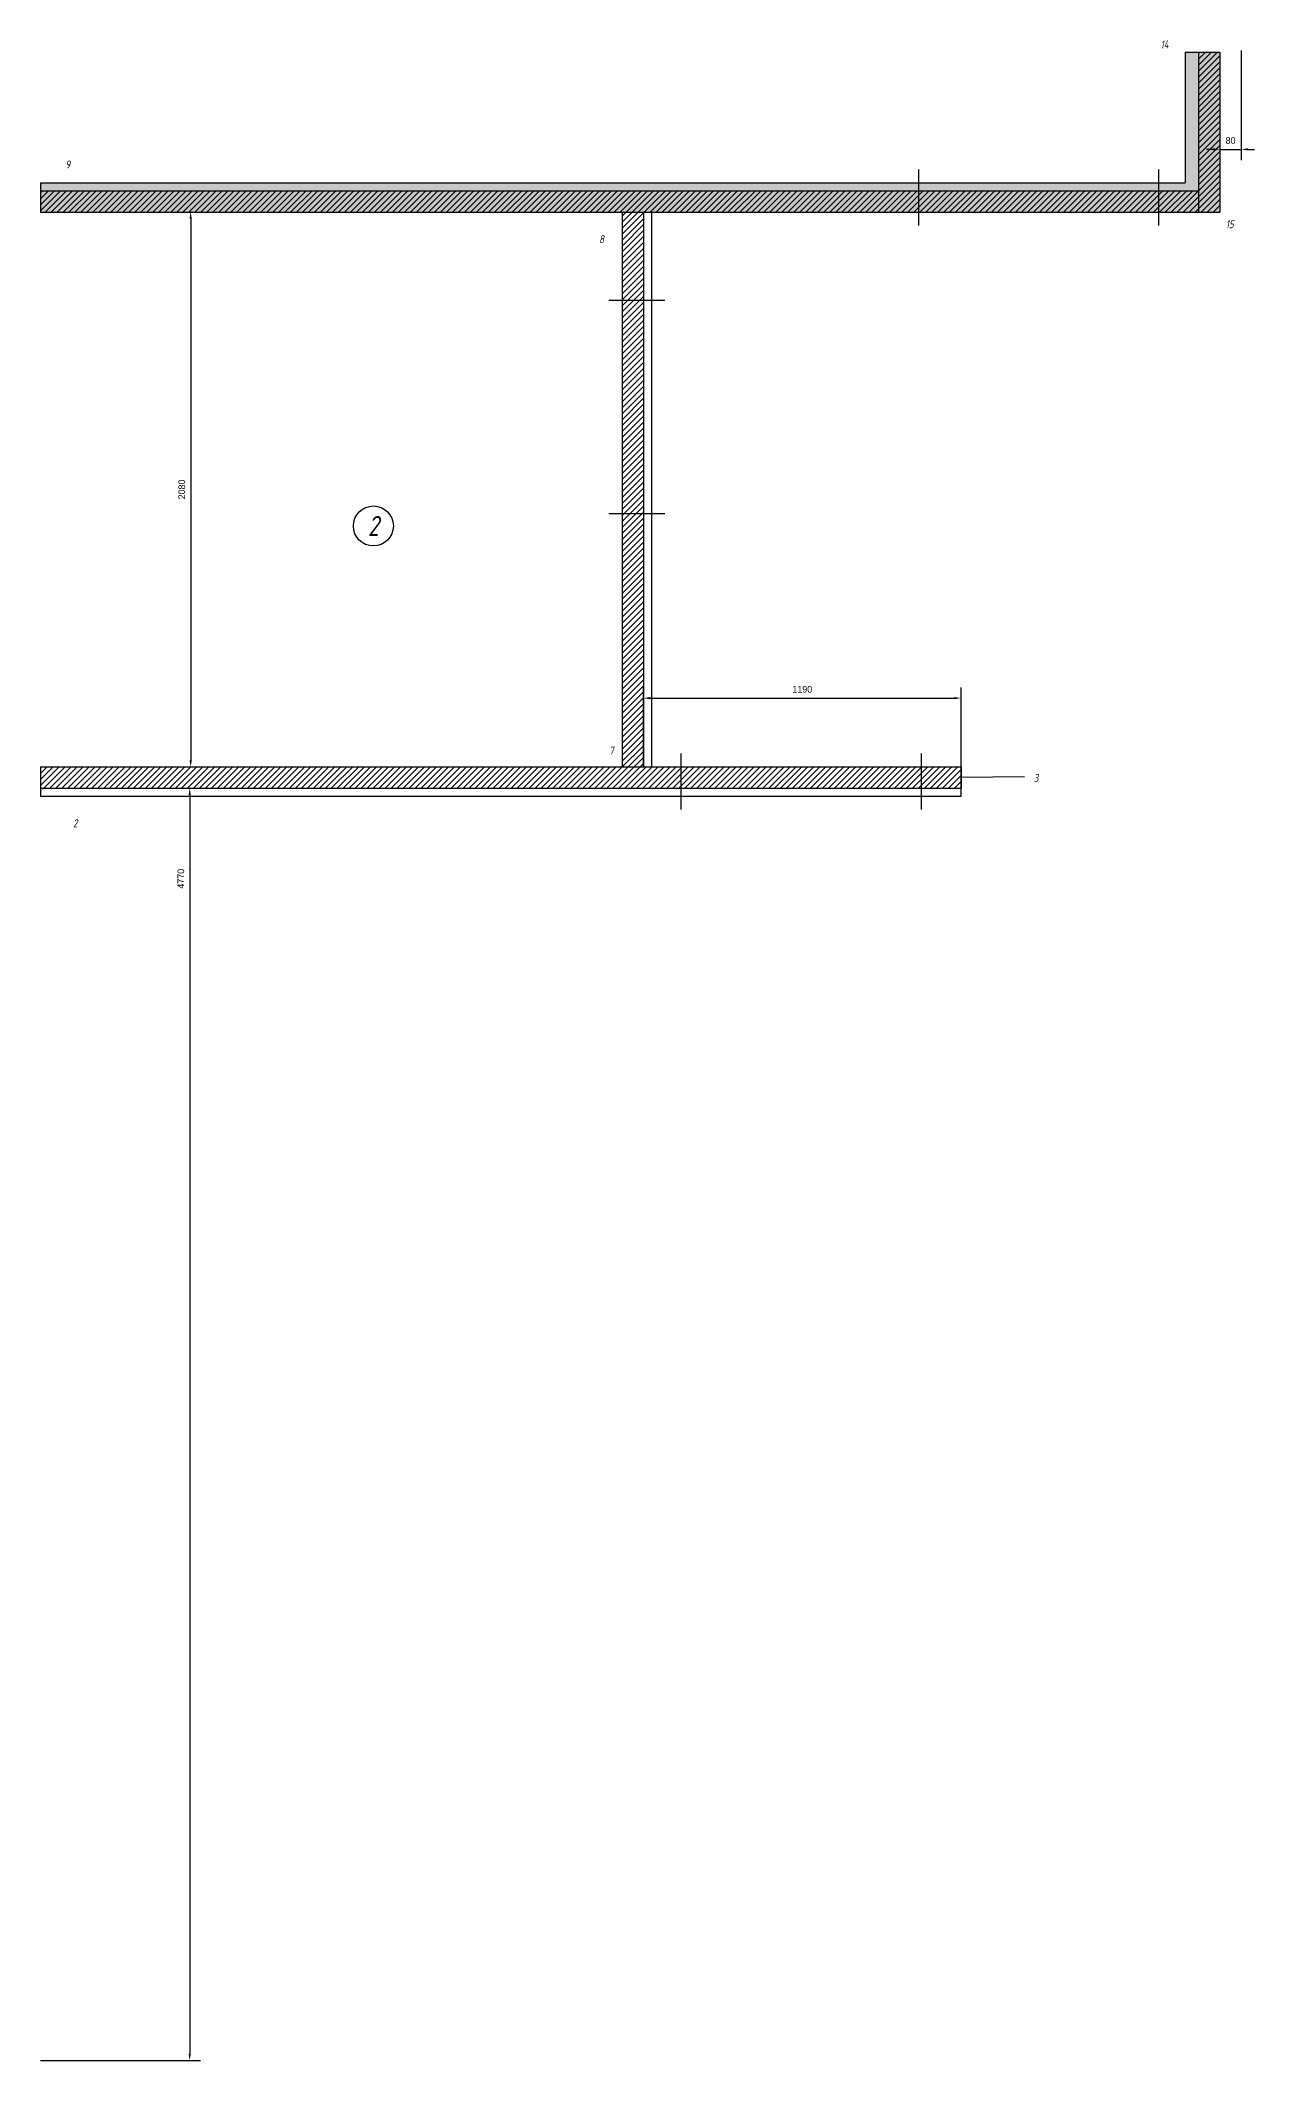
# Model space of a CAD drawing. Header units: millimetres. Extents: x -24443 to 78341, y -69589 to 15487.
# Drawn here: x 61308 to 65858, y -1888 to 5685 of the extents above; entities that cross this region are included whole.
import ezdxf
from ezdxf.enums import TextEntityAlignment as Align

# ---------------------------------------------------------------- set-up
doc = ezdxf.new("R2010")
doc.units = ezdxf.units.MM
for name, color, linetype in [('01 Перегородки', 7, 'Continuous'), ('07 Номера помещений', 7, 'Continuous'), ('08 Размеры', 7, 'Continuous')]:
    doc.layers.add(name, color=color, linetype=linetype)
doc.styles.get("Standard").update_dxf_attribs({"font": 'Ubuntu-R.ttf'})
doc.styles.add('ГОСТ-ISOCPEUR', font='isocpeui.ttf', dxfattribs={"width": 0.8})
doc.dimstyles.new('ISO-25', dxfattribs={"dimtxt": 2.5, "dimasz": 2.5, "dimexe": 1.25, "dimexo": 0.625, "dimtad": 1, "dimtxsty": 'Standard', "dimcen": 2.5, "dimadec": 0, "dimazin": 0, "dimtfac": 1, "dimtmove": 0, "dimatfit": 3, "dimfxl": 1, "dimarcsym": 0})
pattern_1 = [(37.5, (29284.71, 22632.025), (-1.60003, 48.941324), [0, -38.608, 0, -43.18, 0, -41.275]), (7.5, (29284.71, 22632.025), (44.95233, 71.68251), [0, -20.828, 0, -34.798, 0, -13.335]), (327.5, (29253.468, 22632.025), (79.099237, 0.14372), [0, -12.7, 0, -45.72, 0, -59.69]), (317.5, (29253.47, 22632.025), (76.35565, 22.29293), [0, -6.35, 0, -29.972, 0, -34.29])]

# ---------------------------------------------------------------- blocks, each defined once
blk = doc.blocks.new('*D322')
at = {"layer": '08 Размеры', "color": 0, "lineweight": -2}
for p, q in [((61378, 5041.5), (61911.1, 5041.5)), ((61871.1, 5016.5), (61871.1, 2986.5)), ((61378, 2961.5), (61911.1, 2961.5))]:
    blk.add_line(p, q, dxfattribs=at)
at = {"layer": '08 Размеры', "color": 0}
for points in [[(61875.2, 5016.5), (61866.9, 5016.5), (61871.1, 5041.5)], [(61866.9, 2986.5), (61875.2, 2986.5), (61871.1, 2961.5)]]:
    blk.add_solid(points, dxfattribs=at)
at = {"layer": 'Defpoints', "color": 0}
for p in [(61378, 5041.5), (61378, 2961.5), (61871.1, 2961.5)]:
    blk.add_point(p, dxfattribs=at)
at = {"layer": '08 Размеры', "color": 0, "insert": (61838, 4001.5), "char_height": 25, "attachment_point": 5, "rotation": 90}
blk.add_mtext('2080', dxfattribs=at)
blk = doc.blocks.new('*D323')
at = {"layer": '08 Размеры', "color": 0, "lineweight": -2}
for p, q in [((65728, 5641.5), (65728, 5236.5)), ((65808, 5647.6), (65808, 5236.5)), ((65703, 5276.5), (65678, 5276.5)), ((65728, 5276.5), (65808, 5276.5)), ((65833, 5276.5), (65858, 5276.5))]:
    blk.add_line(p, q, dxfattribs=at)
at = {"layer": '08 Размеры', "color": 0}
for points in [[(65703, 5272.4), (65703, 5280.7), (65728, 5276.5)], [(65833, 5280.7), (65833, 5272.4), (65808, 5276.5)]]:
    blk.add_solid(points, dxfattribs=at)
at = {"layer": 'Defpoints', "color": 0}
for p in [(65728, 5641.5), (65808, 5647.6), (65808, 5276.5)]:
    blk.add_point(p, dxfattribs=at)
at = {"layer": '08 Размеры', "color": 0, "insert": (65768, 5309.6), "char_height": 25, "attachment_point": 5}
blk.add_mtext('80', dxfattribs=at)
blk = doc.blocks.new('*D324')
at = {"layer": '08 Размеры', "color": 0, "lineweight": -2}
for p, q in [((61308, 2881.5), (61907.4, 2881.5)), ((61867.4, 2856.5), (61867.4, -1863.5)), ((61308, -1888.5), (61907.4, -1888.5))]:
    blk.add_line(p, q, dxfattribs=at)
at = {"layer": '08 Размеры', "color": 0}
for points in [[(61871.6, 2856.5), (61863.2, 2856.5), (61867.4, 2881.5)], [(61863.2, -1863.5), (61871.6, -1863.5), (61867.4, -1888.5)]]:
    blk.add_solid(points, dxfattribs=at)
at = {"layer": 'Defpoints', "color": 0}
for p in [(61308, 2881.5), (61308, -1888.5), (61867.4, -1888.5)]:
    blk.add_point(p, dxfattribs=at)
at = {"layer": '08 Размеры', "color": 0, "insert": (61834.3, 2542.3), "char_height": 25, "attachment_point": 5, "rotation": 90}
blk.add_mtext('4770', dxfattribs=at)
blk = doc.blocks.new('*D325')
at = {"layer": '08 Размеры', "color": 0, "lineweight": -2}
for p, q in [((63568, 2961.5), (63568, 3259.3)), ((64758, 2961.5), (64758, 3259.3)), ((63593, 3219.3), (64733, 3219.3))]:
    blk.add_line(p, q, dxfattribs=at)
at = {"layer": '08 Размеры', "color": 0}
for points in [[(63593, 3223.5), (63593, 3215.2), (63568, 3219.3)], [(64733, 3215.2), (64733, 3223.5), (64758, 3219.3)]]:
    blk.add_solid(points, dxfattribs=at)
at = {"layer": 'Defpoints', "color": 0}
for p in [(64758, 3219.3), (63568, 2961.5), (64758, 2961.5)]:
    blk.add_point(p, dxfattribs=at)
at = {"layer": '08 Размеры', "color": 0, "insert": (64163, 3252.4), "char_height": 25, "attachment_point": 5}
blk.add_mtext('1190', dxfattribs=at)

msp = doc.modelspace()

# ---------------------------------------------------------------- hatches: boundary and pattern name
at = {"layer": '01 Перегородки'}
h = msp.add_hatch(dxfattribs=at)
h.set_pattern_fill('ANSI31', color=4, scale=5, style=0)
edge = h.paths.add_edge_path()
edge.add_line((61308.005, 5041.527), (65728.005, 5041.527))
edge.add_line((61308.005, 5121.527), (61308.005, 5041.527))
edge.add_line((61308.005, 5121.527), (65648.005, 5121.527))
edge.add_line((65728.005, 5641.527), (65728.005, 5041.527))
edge.add_line((65648.005, 5641.527), (65728.005, 5641.527))
edge.add_line((65648.005, 5641.527), (65648.005, 5041.527))
h = msp.add_hatch(dxfattribs=at)
h.set_pattern_fill('AR-SAND', color=256, style=0)
h.set_pattern_definition(pattern_1)
h.paths.add_polyline_path([(61308.005, 5151.527), (61308.005, 5041.527), (65728.005, 5041.527), (65728.005, 5641.527), (65598.005, 5641.527), (65598.005, 5151.527)])
h = msp.add_hatch(dxfattribs=at)
h.set_pattern_fill('ANSI31', color=4, scale=5, style=0)
h.paths.add_polyline_path([(63568.005, 4711.527), (63568.005, 5041.527), (63488.005, 5041.527), (63488.005, 4711.527)])
h.paths.add_polyline_path([(63568.005, 4661.527), (63568.005, 4711.527), (63488.005, 4711.527), (63488.005, 4661.527)])
h.paths.add_polyline_path([(63568.005, 3961.527), (63568.005, 4661.527), (63488.005, 4661.527), (63488.005, 3996.527), (63488.005, 3961.527)])
h.paths.add_polyline_path([(63568.005, 3911.527), (63568.005, 3961.527), (63488.005, 3961.527), (63488.005, 3911.527)])
h.paths.add_polyline_path([(63568.005, 2961.527), (63568.005, 3911.527), (63488.005, 3911.527), (63488.005, 2961.527)])
h = msp.add_hatch(dxfattribs=at)
h.set_pattern_fill('AR-SAND', color=256, style=0)
h.set_pattern_definition(pattern_1)
edge = h.paths.add_edge_path()
edge.add_line((63598.005, 5041.527), (63598.005, 2961.527))
edge = h.paths.add_edge_path()
edge.add_line((63488.005, 5041.527), (63488.005, 2961.527))
h = msp.add_hatch(dxfattribs=at)
h.set_pattern_fill('ANSI31', color=4, scale=5, style=0)
edge = h.paths.add_edge_path()
edge.add_line((61308.005, 2961.527), (64758.005, 2961.527))
edge.add_line((61308.005, 2961.527), (61308.005, 2881.527))
edge.add_line((61308.005, 2881.527), (64758.005, 2881.527))
edge.add_line((64758.005, 2851.527), (64758.005, 2961.527))
h = msp.add_hatch(dxfattribs=at)
h.set_pattern_fill('AR-SAND', color=256, style=0)
h.set_pattern_definition(pattern_1)
edge = h.paths.add_edge_path()
edge.add_line((61308.005, 2961.527), (64758.005, 2961.527))
edge = h.paths.add_edge_path()
edge.add_line((61308.005, 2851.527), (64758.005, 2851.527))

# ---------------------------------------------------------------- linework, layer by layer
for p, q in [((65598.005, 5641.527), (65598.005, 5151.527)), ((65598.005, 5641.527), (65728.005, 5641.527)), ((65728.005, 5641.527), (65728.005, 5041.527)), ((61308.005, 5151.527), (65598.005, 5151.527)), ((61308.005, 5151.527), (61308.005, 5041.527)), ((64598.005, 5201.527), (64598.005, 4991.527)), ((65498.005, 5201.527), (65498.005, 4991.527)), ((61308.005, 5041.527), (65728.005, 5041.527)), ((63488.005, 5041.527), (63488.005, 2961.527)), ((63598.005, 5041.527), (63598.005, 2961.527)), ((63438.005, 4711.527), (63648.005, 4711.527)), ((63438.005, 3911.527), (63648.005, 3911.527)), ((61308.005, 2961.527), (64758.005, 2961.527)), ((61308.005, 2961.527), (61308.005, 2851.527)), ((63708.005, 3011.527), (63708.005, 2801.527)), ((64608.005, 3011.527), (64608.005, 2801.527)), ((64758.005, 2851.527), (64758.005, 2961.527)), ((64995.575, 2924.623), (64758.005, 2921.527)), ((61308.005, 2851.527), (64758.005, 2851.527))]:
    msp.add_line(p, q, dxfattribs=at)
at = {"layer": '01 Перегородки', "color": 4}
for p, q in [((65648.005, 5641.527), (65728.005, 5641.527)), ((65648.005, 5641.527), (65648.005, 5041.527)), ((65728.005, 5641.527), (65728.005, 5041.527)), ((61308.005, 5121.527), (65648.005, 5121.527)), ((61308.005, 5121.527), (61308.005, 5041.527)), ((61308.005, 5041.527), (65728.005, 5041.527)), ((63488.005, 5041.527), (63488.005, 2961.527)), ((63568.005, 5041.527), (63568.005, 2961.527)), ((61308.005, 2961.527), (64758.005, 2961.527)), ((61308.005, 2961.527), (61308.005, 2881.527)), ((64758.005, 2961.527), (64758.005, 2881.527)), ((61308.005, 2881.527), (64758.005, 2881.527))]:
    msp.add_line(p, q, dxfattribs=at)
at = {"layer": '07 Номера помещений'}
msp.add_circle((62555.802, 3864.72), 75, dxfattribs=at)

# ---------------------------------------------------------------- texts
at = {"layer": '01 Перегородки', "style": 'ГОСТ-ISOCPEUR', "width": 0.8}
for s, p in [('14', (65520.699, 5670.013)), ('9', (61410.699, 5220.013)), ('15', (65764.834, 4995.877)), ('8', (63410.699, 4940.013)), ('7', (63447.981, 3022.73)), ('3', (65039.398, 2919.695)), ('2', (61438.553, 2749.888))]:
    msp.add_text(s, height=30, dxfattribs=at).set_placement(p, align=Align.MIDDLE)
at = {"layer": '07 Номера помещений', "style": 'ГОСТ-ISOCPEUR', "width": 0.8}
msp.add_text('2', height=75, dxfattribs=at).set_placement((62555.802, 3864.72), align=Align.MIDDLE)

# ---------------------------------------------------------------- dimensions: what is measured, and where the dimension line sits
at = {"layer": '08 Размеры'}
for base, p1, p2, picture, middle in [((65808.005, 5276.528), (65728.005, 5641.527), (65808.005, 5647.649), '*D323', (65768.005, 5309.587)), ((64758.005, 3219.347), (63568.005, 2961.527), (64758.005, 2961.527), '*D325', (64163.005, 3252.406))]:
    dim = msp.add_linear_dim(base=base, p1=p1, p2=p2, dimstyle='ISO-25', override={"dimtxt": 25, "dimasz": 25, "dimexe": 40, "dimexo": 0, "dimgap": 20}, dxfattribs=at)
    dim.commit()
    dim.dimension.update_dxf_attribs({"geometry": picture, "text_midpoint": middle})
for base, p1, p2, picture, middle in [((61871.076, 2961.527), (61378.005, 5041.527), (61378.005, 2961.527), '*D322', (61871.076, 4001.527)), ((61867.399, -1888.473), (61308.005, 2881.527), (61308.005, -1888.473), '*D324', (61867.399, 2542.314))]:
    dim = msp.add_linear_dim(base=base, p1=p1, p2=p2, angle=90, dimstyle='ISO-25', override={"dimtxt": 25, "dimasz": 25, "dimexe": 40, "dimexo": 0, "dimgap": 20}, dxfattribs=at)
    dim.commit()
    dim.dimension.update_dxf_attribs({"geometry": picture, "text_midpoint": middle, "dimtype": 160})

doc.saveas('drawing.dxf')
